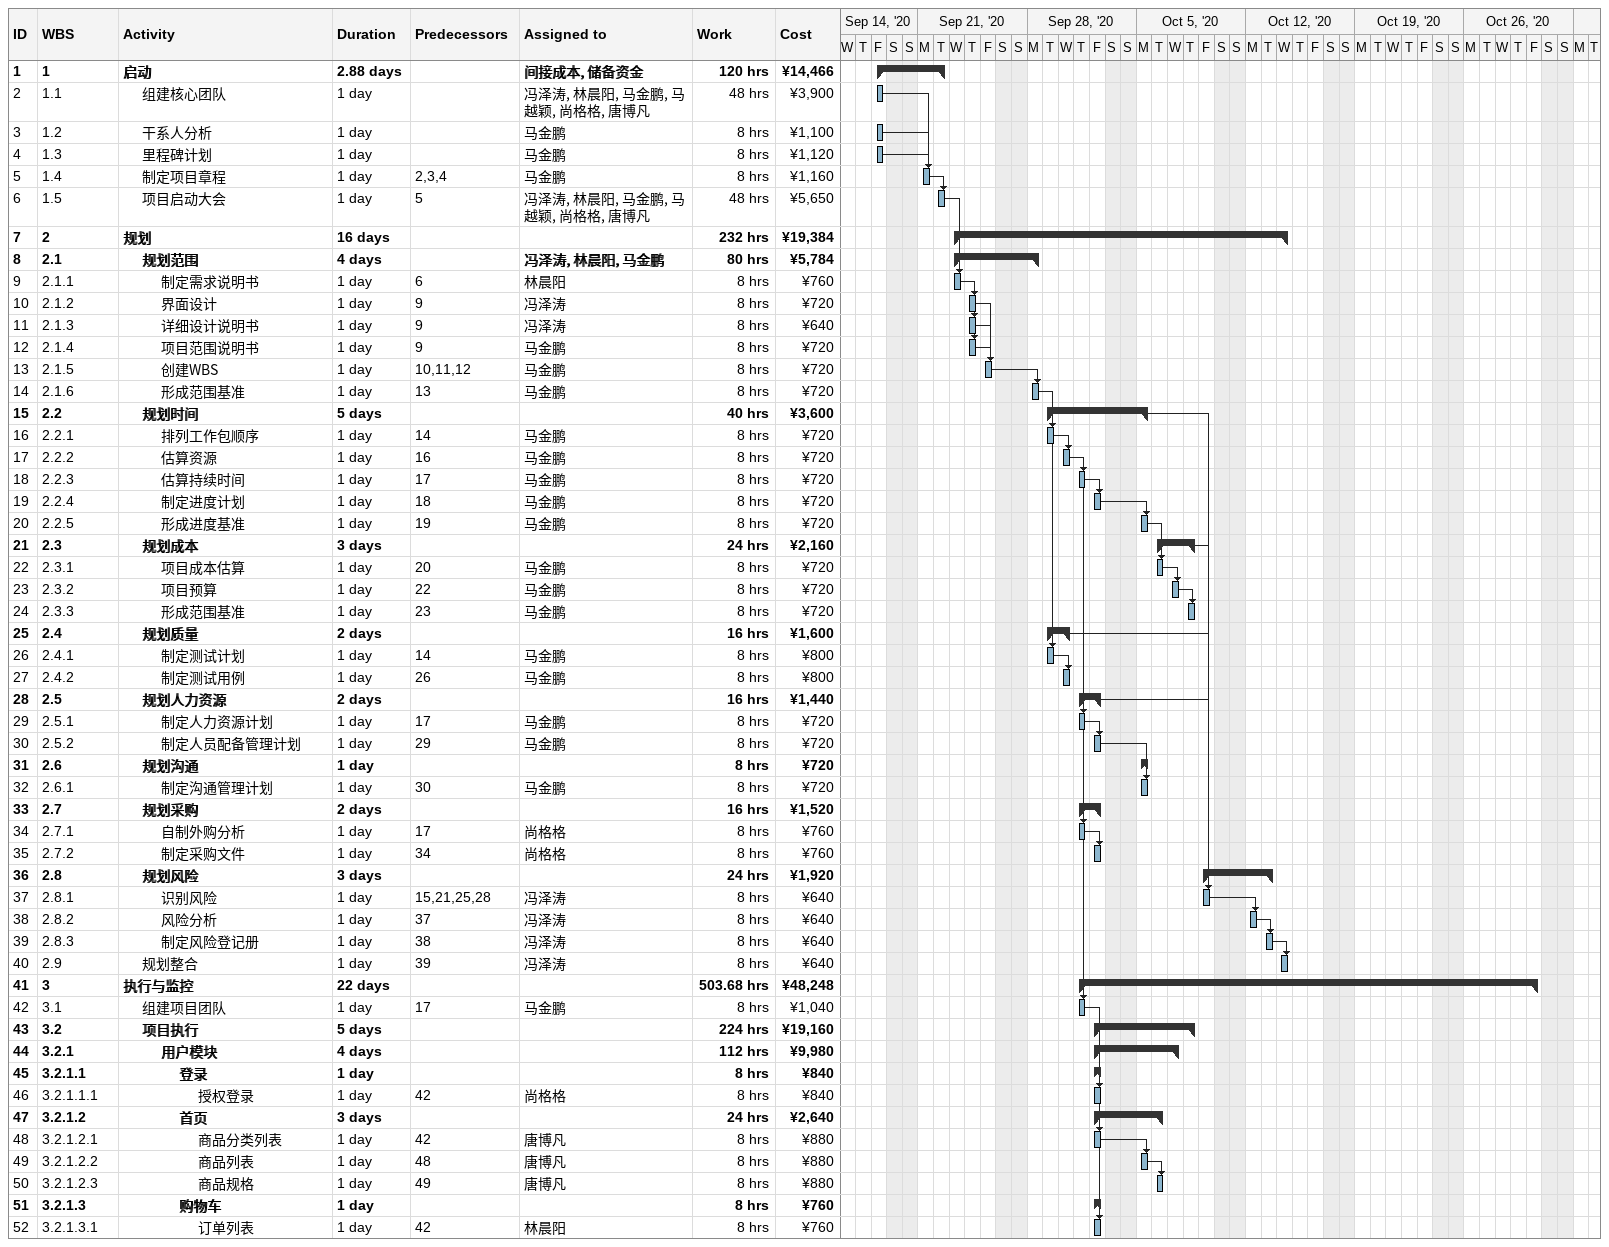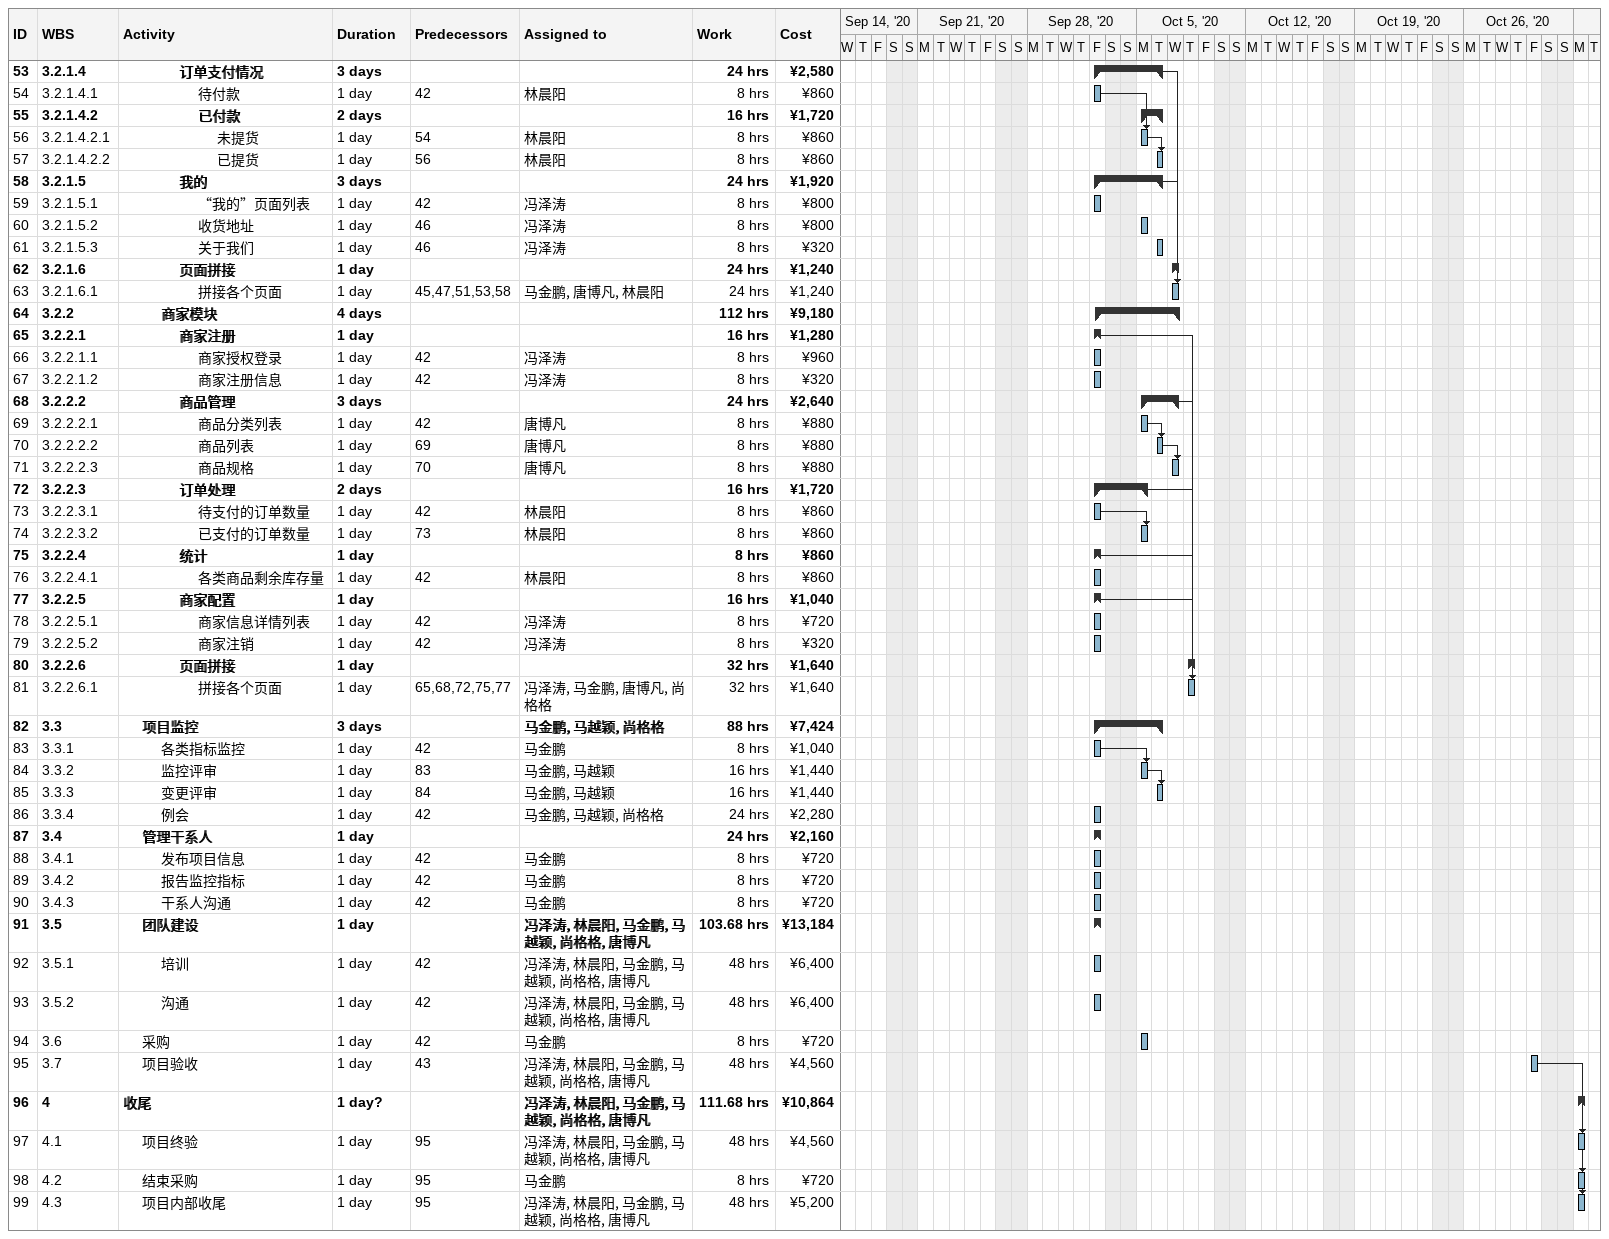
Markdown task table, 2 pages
| ID | WBS | Task | Duration | Start | Finish | Predecessors | Resources | Work (h) | Cost (¥) |
|---|---|---|---|---|---|---|---|---|---|
| 1 | 1 | **启动** | 2.88d | 2020-09-18 | 2020-09-22 |  | 间接成本, 储备资金 | 120 | 14466 |
| 2 | 1.1 | 组建核心团队 | 1d | 2020-09-18 | 2020-09-18 |  | 冯泽涛, 林晨阳, 马金鹏, 马越颖, 尚格格, 唐博凡 | 48 | 3900 |
| 3 | 1.2 | 干系人分析 | 1d | 2020-09-18 | 2020-09-18 |  | 马金鹏 | 8 | 1100 |
| 4 | 1.3 | 里程碑计划 | 1d | 2020-09-18 | 2020-09-18 |  | 马金鹏 | 8 | 1120 |
| 5 | 1.4 | 制定项目章程 | 1d | 2020-09-21 | 2020-09-21 | 2, 3, 4 | 马金鹏 | 8 | 1160 |
| 6 | 1.5 | 项目启动大会 | 1d | 2020-09-22 | 2020-09-22 | 5 | 冯泽涛, 林晨阳, 马金鹏, 马越颖, 尚格格, 唐博凡 | 48 | 5650 |
| 7 | 2 | **规划** | 16d | 2020-09-23 | 2020-10-14 |  |  | 232 | 19384 |
| 8 | 2.1 | **规划范围** | 4d | 2020-09-23 | 2020-09-28 |  | 冯泽涛, 林晨阳, 马金鹏 | 80 | 5784 |
| 9 | 2.1.1 | 制定需求说明书 | 1d | 2020-09-23 | 2020-09-23 | 6 | 林晨阳 | 8 | 760 |
| 10 | 2.1.2 | 界面设计 | 1d | 2020-09-24 | 2020-09-24 | 9 | 冯泽涛 | 8 | 720 |
| 11 | 2.1.3 | 详细设计说明书 | 1d | 2020-09-24 | 2020-09-24 | 9 | 冯泽涛 | 8 | 640 |
| 12 | 2.1.4 | 项目范围说明书 | 1d | 2020-09-24 | 2020-09-24 | 9 | 马金鹏 | 8 | 720 |
| 13 | 2.1.5 | 创建WBS | 1d | 2020-09-25 | 2020-09-25 | 10, 11, 12 | 马金鹏 | 8 | 720 |
| 14 | 2.1.6 | 形成范围基准 | 1d | 2020-09-28 | 2020-09-28 | 13 | 马金鹏 | 8 | 720 |
| 15 | 2.2 | **规划时间** | 5d | 2020-09-29 | 2020-10-05 |  |  | 40 | 3600 |
| 16 | 2.2.1 | 排列工作包顺序 | 1d | 2020-09-29 | 2020-09-29 | 14 | 马金鹏 | 8 | 720 |
| 17 | 2.2.2 | 估算资源 | 1d | 2020-09-30 | 2020-09-30 | 16 | 马金鹏 | 8 | 720 |
| 18 | 2.2.3 | 估算持续时间 | 1d | 2020-10-01 | 2020-10-01 | 17 | 马金鹏 | 8 | 720 |
| 19 | 2.2.4 | 制定进度计划 | 1d | 2020-10-02 | 2020-10-02 | 18 | 马金鹏 | 8 | 720 |
| 20 | 2.2.5 | 形成进度基准 | 1d | 2020-10-05 | 2020-10-05 | 19 | 马金鹏 | 8 | 720 |
| 21 | 2.3 | **规划成本** | 3d | 2020-10-06 | 2020-10-08 |  |  | 24 | 2160 |
| 22 | 2.3.1 | 项目成本估算 | 1d | 2020-10-06 | 2020-10-06 | 20 | 马金鹏 | 8 | 720 |
| 23 | 2.3.2 | 项目预算 | 1d | 2020-10-07 | 2020-10-07 | 22 | 马金鹏 | 8 | 720 |
| 24 | 2.3.3 | 形成范围基准 | 1d | 2020-10-08 | 2020-10-08 | 23 | 马金鹏 | 8 | 720 |
| 25 | 2.4 | **规划质量** | 2d | 2020-09-29 | 2020-09-30 |  |  | 16 | 1600 |
| 26 | 2.4.1 | 制定测试计划 | 1d | 2020-09-29 | 2020-09-29 | 14 | 马金鹏 | 8 | 800 |
| 27 | 2.4.2 | 制定测试用例 | 1d | 2020-09-30 | 2020-09-30 | 26 | 马金鹏 | 8 | 800 |
| 28 | 2.5 | **规划人力资源** | 2d | 2020-10-01 | 2020-10-02 |  |  | 16 | 1440 |
| 29 | 2.5.1 | 制定人力资源计划 | 1d | 2020-10-01 | 2020-10-01 | 17 | 马金鹏 | 8 | 720 |
| 30 | 2.5.2 | 制定人员配备管理计划 | 1d | 2020-10-02 | 2020-10-02 | 29 | 马金鹏 | 8 | 720 |
| 31 | 2.6 | **规划沟通** | 1d | 2020-10-05 | 2020-10-05 |  |  | 8 | 720 |
| 32 | 2.6.1 | 制定沟通管理计划 | 1d | 2020-10-05 | 2020-10-05 | 30 | 马金鹏 | 8 | 720 |
| 33 | 2.7 | **规划采购** | 2d | 2020-10-01 | 2020-10-02 |  |  | 16 | 1520 |
| 34 | 2.7.1 | 自制外购分析 | 1d | 2020-10-01 | 2020-10-01 | 17 | 尚格格 | 8 | 760 |
| 35 | 2.7.2 | 制定采购文件 | 1d | 2020-10-02 | 2020-10-02 | 34 | 尚格格 | 8 | 760 |
| 36 | 2.8 | **规划风险** | 3d | 2020-10-09 | 2020-10-13 |  |  | 24 | 1920 |
| 37 | 2.8.1 | 识别风险 | 1d | 2020-10-09 | 2020-10-09 | 15, 21, 25, 28 | 冯泽涛 | 8 | 640 |
| 38 | 2.8.2 | 风险分析 | 1d | 2020-10-12 | 2020-10-12 | 37 | 冯泽涛 | 8 | 640 |
| 39 | 2.8.3 | 制定风险登记册 | 1d | 2020-10-13 | 2020-10-13 | 38 | 冯泽涛 | 8 | 640 |
| 40 | 2.9 | 规划整合 | 1d | 2020-10-14 | 2020-10-14 | 39 | 冯泽涛 | 8 | 640 |
| 41 | 3 | **执行与监控** | 22d | 2020-10-01 | 2020-10-30 |  |  | 503.68 | 48248 |
| 42 | 3.1 | 组建项目团队 | 1d | 2020-10-01 | 2020-10-01 | 17 | 马金鹏 | 8 | 1040 |
| 43 | 3.2 | **项目执行** | 5d | 2020-10-02 | 2020-10-08 |  |  | 224 | 19160 |
| 44 | 3.2.1 | **用户模块** | 4d | 2020-10-02 | 2020-10-07 |  |  | 112 | 9980 |
| 45 | 3.2.1.1 | **登录** | 1d | 2020-10-02 | 2020-10-02 |  |  | 8 | 840 |
| 46 | 3.2.1.1.1 | 授权登录 | 1d | 2020-10-02 | 2020-10-02 | 42 | 尚格格 | 8 | 840 |
| 47 | 3.2.1.2 | **首页** | 3d | 2020-10-02 | 2020-10-06 |  |  | 24 | 2640 |
| 48 | 3.2.1.2.1 | 商品分类列表 | 1d | 2020-10-02 | 2020-10-02 | 42 | 唐博凡 | 8 | 880 |
| 49 | 3.2.1.2.2 | 商品列表 | 1d | 2020-10-05 | 2020-10-05 | 48 | 唐博凡 | 8 | 880 |
| 50 | 3.2.1.2.3 | 商品规格 | 1d | 2020-10-06 | 2020-10-06 | 49 | 唐博凡 | 8 | 880 |
| 51 | 3.2.1.3 | **购物车** | 1d | 2020-10-02 | 2020-10-02 |  |  | 8 | 760 |
| 52 | 3.2.1.3.1 | 订单列表 | 1d | 2020-10-02 | 2020-10-02 | 42 | 林晨阳 | 8 | 760 |
| 53 | 3.2.1.4 | **订单支付情况** | 3d | 2020-10-02 | 2020-10-06 |  |  | 24 | 2580 |
| 54 | 3.2.1.4.1 | 待付款 | 1d | 2020-10-02 | 2020-10-02 | 42 | 林晨阳 | 8 | 860 |
| 55 | 3.2.1.4.2 | **已付款** | 2d | 2020-10-05 | 2020-10-06 |  |  | 16 | 1720 |
| 56 | 3.2.1.4.2.1 | 未提货 | 1d | 2020-10-05 | 2020-10-05 | 54 | 林晨阳 | 8 | 860 |
| 57 | 3.2.1.4.2.2 | 已提货 | 1d | 2020-10-06 | 2020-10-06 | 56 | 林晨阳 | 8 | 860 |
| 58 | 3.2.1.5 | **我的** | 3d | 2020-10-02 | 2020-10-06 |  |  | 24 | 1920 |
| 59 | 3.2.1.5.1 | “我的”页面列表 | 1d | 2020-10-02 | 2020-10-02 | 42 | 冯泽涛 | 8 | 800 |
| 60 | 3.2.1.5.2 | 收货地址 | 1d | 2020-10-05 | 2020-10-05 | 46 | 冯泽涛 | 8 | 800 |
| 61 | 3.2.1.5.3 | 关于我们 | 1d | 2020-10-06 | 2020-10-06 | 46 | 冯泽涛 | 8 | 320 |
| 62 | 3.2.1.6 | **页面拼接** | 1d | 2020-10-07 | 2020-10-07 |  |  | 24 | 1240 |
| 63 | 3.2.1.6.1 | 拼接各个页面 | 1d | 2020-10-07 | 2020-10-07 | 45, 47, 51, 53, 58 | 马金鹏, 唐博凡, 林晨阳 | 24 | 1240 |
| 64 | 3.2.2 | **商家模块** | 4d | 2020-10-02 | 2020-10-07 |  |  | 112 | 9180 |
| 65 | 3.2.2.1 | **商家注册** | 1d | 2020-10-02 | 2020-10-02 |  |  | 16 | 1280 |
| 66 | 3.2.2.1.1 | 商家授权登录 | 1d | 2020-10-02 | 2020-10-02 | 42 | 冯泽涛 | 8 | 960 |
| 67 | 3.2.2.1.2 | 商家注册信息 | 1d | 2020-10-02 | 2020-10-02 | 42 | 冯泽涛 | 8 | 320 |
| 68 | 3.2.2.2 | **商品管理** | 3d | 2020-10-05 | 2020-10-07 |  |  | 24 | 2640 |
| 69 | 3.2.2.2.1 | 商品分类列表 | 1d | 2020-10-05 | 2020-10-05 | 42 | 唐博凡 | 8 | 880 |
| 70 | 3.2.2.2.2 | 商品列表 | 1d | 2020-10-06 | 2020-10-06 | 69 | 唐博凡 | 8 | 880 |
| 71 | 3.2.2.2.3 | 商品规格 | 1d | 2020-10-07 | 2020-10-07 | 70 | 唐博凡 | 8 | 880 |
| 72 | 3.2.2.3 | **订单处理** | 2d | 2020-10-02 | 2020-10-05 |  |  | 16 | 1720 |
| 73 | 3.2.2.3.1 | 待支付的订单数量 | 1d | 2020-10-02 | 2020-10-02 | 42 | 林晨阳 | 8 | 860 |
| 74 | 3.2.2.3.2 | 已支付的订单数量 | 1d | 2020-10-05 | 2020-10-05 | 73 | 林晨阳 | 8 | 860 |
| 75 | 3.2.2.4 | **统计** | 1d | 2020-10-02 | 2020-10-02 |  |  | 8 | 860 |
| 76 | 3.2.2.4.1 | 各类商品剩余库存量 | 1d | 2020-10-02 | 2020-10-02 | 42 | 林晨阳 | 8 | 860 |
| 77 | 3.2.2.5 | **商家配置** | 1d | 2020-10-02 | 2020-10-02 |  |  | 16 | 1040 |
| 78 | 3.2.2.5.1 | 商家信息详情列表 | 1d | 2020-10-02 | 2020-10-02 | 42 | 冯泽涛 | 8 | 720 |
| 79 | 3.2.2.5.2 | 商家注销 | 1d | 2020-10-02 | 2020-10-02 | 42 | 冯泽涛 | 8 | 320 |
| 80 | 3.2.2.6 | **页面拼接** | 1d | 2020-10-08 | 2020-10-08 |  |  | 32 | 1640 |
| 81 | 3.2.2.6.1 | 拼接各个页面 | 1d | 2020-10-08 | 2020-10-08 | 65, 68, 72, 75, 77 | 冯泽涛, 马金鹏, 唐博凡, 尚格格 | 32 | 1640 |
| 82 | 3.3 | **项目监控** | 3d | 2020-10-02 | 2020-10-06 |  | 马金鹏, 马越颖, 尚格格 | 88 | 7424 |
| 83 | 3.3.1 | 各类指标监控 | 1d | 2020-10-02 | 2020-10-02 | 42 | 马金鹏 | 8 | 1040 |
| 84 | 3.3.2 | 监控评审 | 1d | 2020-10-05 | 2020-10-05 | 83 | 马金鹏, 马越颖 | 16 | 1440 |
| 85 | 3.3.3 | 变更评审 | 1d | 2020-10-06 | 2020-10-06 | 84 | 马金鹏, 马越颖 | 16 | 1440 |
| 86 | 3.3.4 | 例会 | 1d | 2020-10-02 | 2020-10-02 | 42 | 马金鹏, 马越颖, 尚格格 | 24 | 2280 |
| 87 | 3.4 | **管理干系人** | 1d | 2020-10-02 | 2020-10-02 |  |  | 24 | 2160 |
| 88 | 3.4.1 | 发布项目信息 | 1d | 2020-10-02 | 2020-10-02 | 42 | 马金鹏 | 8 | 720 |
| 89 | 3.4.2 | 报告监控指标 | 1d | 2020-10-02 | 2020-10-02 | 42 | 马金鹏 | 8 | 720 |
| 90 | 3.4.3 | 干系人沟通 | 1d | 2020-10-02 | 2020-10-02 | 42 | 马金鹏 | 8 | 720 |
| 91 | 3.5 | **团队建设** | 1d | 2020-10-02 | 2020-10-02 |  | 冯泽涛, 林晨阳, 马金鹏, 马越颖, 尚格格, 唐博凡 | 103.68 | 13184 |
| 92 | 3.5.1 | 培训 | 1d | 2020-10-02 | 2020-10-02 | 42 | 冯泽涛, 林晨阳, 马金鹏, 马越颖, 尚格格, 唐博凡 | 48 | 6400 |
| 93 | 3.5.2 | 沟通 | 1d | 2020-10-02 | 2020-10-02 | 42 | 冯泽涛, 林晨阳, 马金鹏, 马越颖, 尚格格, 唐博凡 | 48 | 6400 |
| 94 | 3.6 | 采购 | 1d | 2020-10-05 | 2020-10-05 | 42 | 马金鹏 | 8 | 720 |
| 95 | 3.7 | 项目验收 | 1d | 2020-10-30 | 2020-10-30 | 43 | 冯泽涛, 林晨阳, 马金鹏, 马越颖, 尚格格, 唐博凡 | 48 | 4560 |
| 96 | 4 | **收尾** | 1d? | 2020-11-02 | 2020-11-02 |  | 冯泽涛, 林晨阳, 马金鹏, 马越颖, 尚格格, 唐博凡 | 111.68 | 10864 |
| 97 | 4.1 | 项目终验 | 1d | 2020-11-02 | 2020-11-02 | 95 | 冯泽涛, 林晨阳, 马金鹏, 马越颖, 尚格格, 唐博凡 | 48 | 4560 |
| 98 | 4.2 | 结束采购 | 1d | 2020-11-02 | 2020-11-02 | 95 | 马金鹏 | 8 | 720 |
| 99 | 4.3 | 项目内部收尾 | 1d | 2020-11-02 | 2020-11-02 | 95 | 冯泽涛, 林晨阳, 马金鹏, 马越颖, 尚格格, 唐博凡 | 48 | 5200 |
